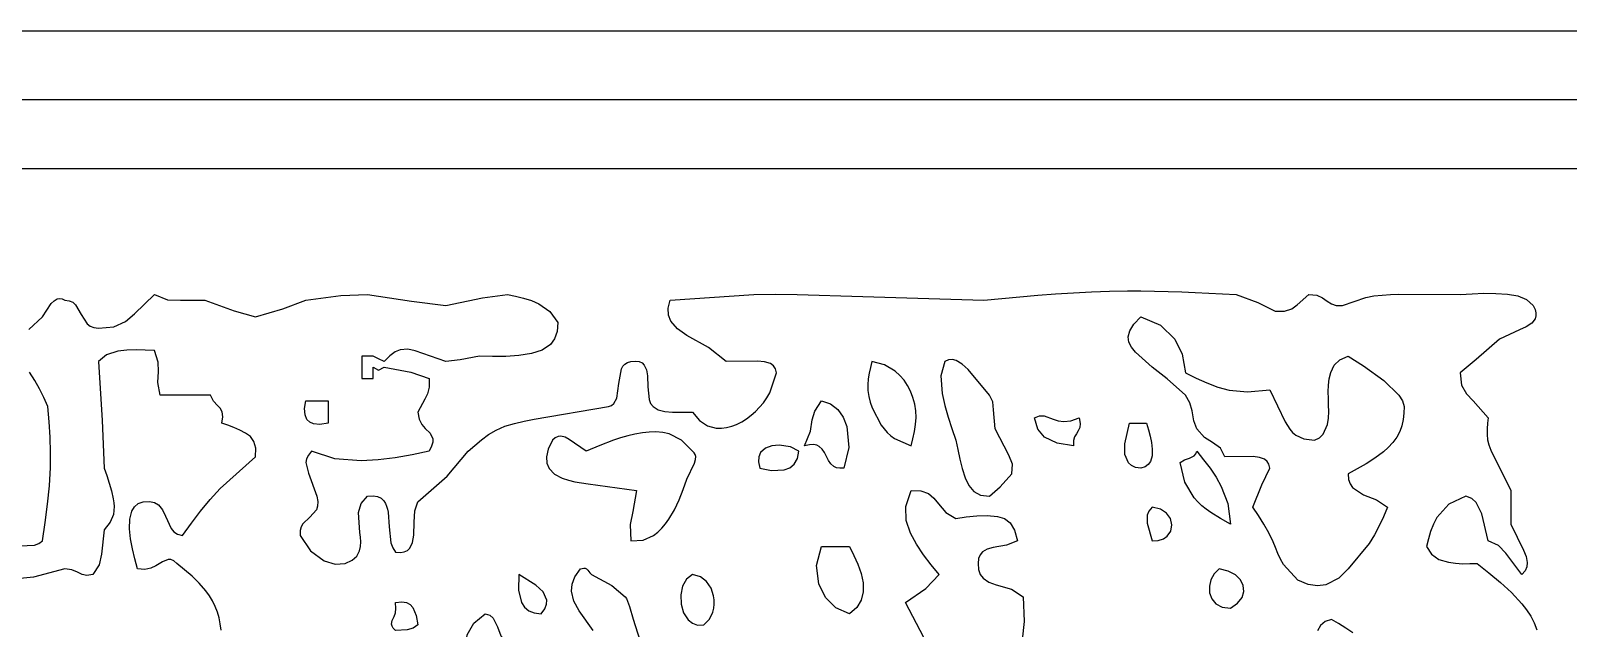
# Model space of a CAD drawing. Extents: x -1323 to 1705, y -706 to 926.
# Drawn here: x 273.78 to 318.38, y 61.28 to 78.62 of the extents above; entities that cross this region are included whole.
import ezdxf

# ---------------------------------------------------------------- set-up
doc = ezdxf.new("R2010")
doc.units = 0
doc.layers.add('CAMADA_1', color=7, linetype='CONTINUOUS')

msp = doc.modelspace()

# ---------------------------------------------------------------- linework, layer by layer
at = {"layer": 'CAMADA_1'}
for points in [[(230.5409, 26.6187), (230.5409, 78.6187), (360.5409, 78.6187), (360.5409, 26.6187), (230.5409, 26.6187)], [(358.5409, 28.6187), (358.5409, 76.6187), (232.5409, 76.6187), (232.5409, 28.6187), (358.5409, 28.6187)], [(356.5408, 30.6187), (234.5408, 30.6187), (234.5408, 74.6187), (356.5408, 74.6187), (356.5408, 30.6187)], [(307.2777, 68.0419), (306.7419, 68.5194), (306.3022, 68.8547), (305.827, 69.2934), (305.7081, 69.4399), (305.6338, 69.5809), (305.609, 69.7421), (305.6538, 69.9128), (305.7745, 70.1016), (305.9771, 70.3175), (306.5502, 70.0714), (306.9668, 69.6687), (307.177, 69.235), (307.2777, 68.692), (307.585, 68.5408), (307.8953, 68.4002), (308.2118, 68.281), (308.5375, 68.1938), (309.0763, 68.1418), (309.7161, 68.2044), (310.1633, 67.2698), (310.2275, 67.162), (310.2979, 67.0592), (310.3776, 66.9655), (310.4695, 66.8851), (310.7043, 66.7744), (311.0167, 66.7414), (311.1638, 66.8099), (311.2709, 66.9112), (311.3898, 67.1932), (311.4187, 67.3794), (311.4277, 67.5669), (311.4244, 67.7559), (311.4165, 67.9462), (311.4115, 68.1401), (311.4169, 68.333), (311.4397, 68.5226), (311.4872, 68.7065), (311.588, 68.9106), (311.7513, 69.072), (311.9918, 69.1798), (312.4322, 68.8974), (313.026, 68.4686), (313.4603, 68.0421), (313.5658, 67.8761), (313.6174, 67.7166), (313.6045, 67.5267), (313.584, 67.3398), (313.5484, 67.1588), (313.4901, 66.9867), (313.4017, 66.8226), (313.2882, 66.6705), (313.156, 66.5301), (313.0117, 66.4011), (312.7694, 66.2179), (312.5163, 66.0556), (312.2559, 65.9073), (311.9918, 65.766), (312.0039, 65.602), (312.0474, 65.4693), (312.1172, 65.3631), (312.4366, 65.154), (312.8181, 65.0072), (313.1297, 64.7907), (313.0129, 64.5188), (312.8904, 64.2506), (312.7562, 63.99), (312.6047, 63.7407), (311.9918, 63.0024), (311.7215, 62.7372), (311.344, 62.5433), (311.1029, 62.5112), (310.8312, 62.5501), (310.5289, 62.6773), (310.1149, 63.1323), (310.0263, 63.2886), (309.9515, 63.4541), (309.883, 63.6239), (309.8132, 63.7934), (309.6867, 64.0542), (309.5433, 64.3051), (309.3886, 64.5496), (309.2283, 64.7907), (309.4832, 65.446), (309.7161, 65.9286), (309.6923, 66.0402), (309.6414, 66.1247), (309.5668, 66.1855), (309.4183, 66.2403), (309.2365, 66.2618), (308.4156, 66.2536), (308.2928, 66.5114), (308.0524, 66.6717), (307.8259, 66.8214), (307.6028, 67.0663), (307.5162, 67.3012), (307.464, 67.5906), (307.4, 67.8256), (307.2777, 68.0419)], [(299.312, 66.5788), (299.3653, 66.7825), (299.4121, 66.9867), (299.4458, 67.1919), (299.4601, 67.3986), (299.451, 67.5929), (299.42, 67.7862), (299.3679, 67.976), (299.2956, 68.1594), (299.2103, 68.3229), (299.1082, 68.4759), (298.9896, 68.6157), (298.8548, 68.7395), (298.5423, 68.9238), (298.1742, 69.0172), (298.1324, 68.8506), (298.0956, 68.6838), (298.0687, 68.5162), (298.0565, 68.3477), (298.063, 68.1775), (298.0872, 68.0077), (298.1272, 67.8401), (298.1807, 67.6764), (298.4456, 67.1729), (298.5294, 67.0637), (298.6214, 66.9616), (298.7219, 66.869), (298.831, 66.7886), (299.312, 66.5788)], [(301.5881, 68.0419), (300.9658, 68.7872), (300.7956, 68.9441), (300.6242, 69.0483), (300.5104, 69.0785), (300.398, 69.0701), (300.2875, 69.0172), (300.1728, 68.6034), (300.215, 68.0914), (300.2959, 67.7458), (300.3927, 67.4071), (300.5, 67.0731), (300.6126, 66.7414), (300.6666, 66.4639), (300.7264, 66.1881), (300.7979, 65.9158), (300.8867, 65.6486), (300.9893, 65.4259), (301.1317, 65.253), (301.327, 65.1447), (301.5881, 65.1157), (301.8929, 65.383), (302.2382, 65.766), (302.2578, 66.0408), (302.1447, 66.303), (301.7504, 67.0663), (301.703, 67.6223), (301.6892, 67.8539), (301.5881, 68.0419)], [(282.406, 67.229), (282.1681, 67.195), (281.9807, 67.2114), (281.869, 67.2599), (281.7885, 67.3396), (281.7333, 67.4752), (281.7224, 67.6551), (281.7558, 67.8792), (282.406, 67.8792), (282.406, 67.229)], [(296.2235, 66.5788), (296.3921, 67), (296.4457, 67.3283), (296.5192, 67.5814), (296.7113, 67.8792), (296.9746, 67.7912), (297.1851, 67.6273), (297.3432, 67.4033), (297.4493, 67.1346), (297.5069, 66.5267), (297.3614, 65.9286), (297.2437, 65.9226), (297.1478, 65.9384), (297.0703, 65.9725), (296.9811, 66.051), (296.9147, 66.1522), (296.8598, 66.265), (296.8046, 66.3783), (296.7387, 66.4804), (296.6515, 66.5597), (296.5751, 66.5951), (296.4806, 66.6123), (296.3644, 66.608), (296.2235, 66.5788)], [(302.8887, 67.3916), (303.0412, 67.4446), (303.1759, 67.4423), (303.433, 67.3521), (303.5761, 67.3044), (303.7429, 67.2816), (303.9437, 67.304), (304.1889, 67.3916), (304.2186, 67.2254), (304.2051, 67.1023), (304.1636, 67.0073), (304.1094, 66.9251), (304.0555, 66.8359), (304.022, 66.7263), (304.0265, 66.5788), (303.5506, 66.6491), (303.1824, 66.8271), (302.9869, 67.0607), (302.8887, 67.3916)], [(291.3468, 65.2783), (291.2408, 64.669), (291.1653, 64.2892), (291.1841, 63.8151), (291.5427, 63.8423), (291.8408, 63.9714), (291.9711, 64.0694), (292.0881, 64.1835), (292.1932, 64.3096), (292.2878, 64.444), (292.4481, 64.7195), (292.5828, 65.0074), (292.7005, 65.3034), (292.8096, 65.6035), (293.0315, 66.0707), (293.0616, 66.1751), (293.0668, 66.2692), (293.0527, 66.325), (293.0219, 66.3743), (292.9723, 66.4163), (292.6532, 66.7379), (292.2992, 66.9183), (292.1085, 66.9618), (291.9129, 66.9789), (291.7152, 66.9747), (291.5181, 66.954), (291.3047, 66.9173), (291.0949, 66.8684), (290.8883, 66.809), (290.6843, 66.741), (290.282, 66.5856), (289.8839, 66.4163), (289.3961, 66.7581), (289.2771, 66.8249), (289.1569, 66.8545), (289.0755, 66.846), (288.9928, 66.8098), (288.9084, 66.7414), (288.7904, 66.4796), (288.7395, 66.2574), (288.749, 66.0709), (288.8122, 65.9169), (288.9668, 65.7568), (289.188, 65.6386), (289.3721, 65.5762), (289.5615, 65.5309), (289.7543, 65.4971), (289.9486, 65.4692), (291.3468, 65.2783)], [(305.9771, 65.9286), (305.8272, 65.949), (305.7097, 66.0004), (305.6218, 66.0784), (305.5158, 66.3275), (305.5088, 66.6366), (305.6522, 67.229), (306.1398, 67.229), (306.1964, 67.0432), (306.2473, 66.8567), (306.2869, 66.6685), (306.3095, 66.478), (306.3054, 66.2848), (306.2573, 66.119), (306.1943, 66.0309), (306.1022, 65.966), (305.9771, 65.9286)], [(294.923, 65.9286), (295.265, 65.8549), (295.6296, 65.8767), (295.7918, 65.9399), (295.9254, 66.0465), (296.0189, 66.2031), (296.0608, 66.4163), (295.812, 66.544), (295.4902, 66.5952), (295.2746, 66.576), (295.0863, 66.5063), (294.949, 66.3796), (294.8976, 66.2601), (294.8866, 66.1104), (294.923, 65.9286)], [(307.6028, 66.4163), (307.7976, 66.1718), (307.9854, 65.9231), (308.1591, 65.6658), (308.3118, 65.3956), (308.4982, 64.9026), (308.5783, 64.3029), (308.2869, 64.4656), (308.0065, 64.6397), (307.8737, 64.7344), (307.7477, 64.8363), (307.6298, 64.9466), (307.5214, 65.0668), (307.2562, 65.5171), (307.115, 66.0911), (307.2406, 66.1688), (307.3923, 66.2204), (307.5271, 66.2887), (307.575, 66.3424), (307.6028, 66.4163)], [(306.3022, 63.8151), (306.4836, 63.8275), (306.6302, 63.8751), (306.7422, 63.951), (306.8472, 64.1035), (306.8781, 64.2816), (306.8371, 64.4624), (306.7261, 64.6229), (306.5472, 64.74), (306.3022, 64.7907), (306.2088, 64.6771), (306.1608, 64.5635), (306.164, 64.3315), (306.3022, 63.8151)], [(297.5241, 63.6526), (297.6546, 63.397), (297.7724, 63.1384), (297.8647, 62.874), (297.9189, 62.6009), (297.922, 62.3402), (297.8647, 62.0978), (297.7358, 61.8822), (297.5241, 61.702), (297.1328, 61.8723), (296.832, 62.1727), (296.639, 62.5665), (296.5739, 63.1005), (296.7113, 63.6526), (297.5241, 63.6526)], [(308.2528, 63.0024), (308.1075, 62.8635), (308.0106, 62.6906), (307.9646, 62.5004), (307.9716, 62.3092), (308.0342, 62.1336), (308.1546, 61.9899), (308.3351, 61.8947), (308.5783, 61.8645), (308.7843, 62.0061), (308.9122, 62.1703), (308.9657, 62.3459), (308.9488, 62.5216), (308.8652, 62.6863), (308.7188, 62.8289), (308.5134, 62.938), (308.2528, 63.0024)], [(287.9329, 62.8399), (287.9244, 62.3844), (288.0125, 62.0254), (288.101, 61.8904), (288.2234, 61.7892), (288.383, 61.7253), (288.5833, 61.702), (288.6849, 61.8447), (288.7373, 61.9762), (288.747, 62.0973), (288.6442, 62.3354), (288.427, 62.5328), (287.9329, 62.8399)], [(292.9723, 62.8399), (292.7958, 62.7104), (292.6821, 62.5032), (292.6308, 62.2494), (292.6415, 61.9805), (292.7139, 61.7274), (292.8477, 61.5217), (292.9707, 61.4262), (293.1205, 61.3748), (293.2974, 61.3768), (293.4625, 61.542), (293.5642, 61.7504), (293.5917, 61.8661), (293.6044, 61.9843), (293.6025, 62.103), (293.5864, 62.2203), (293.5118, 62.4439), (293.3829, 62.6342), (293.2023, 62.7726), (292.9723, 62.8399)], [(284.3566, 62.0271), (284.5388, 62.0467), (284.6804, 62.0256), (284.7873, 61.9699), (284.8654, 61.8854), (284.9585, 61.6534), (285.007, 61.3768), (284.8675, 61.2887), (284.6937, 61.2348), (284.3566, 61.2142), (284.2943, 61.2855), (284.2573, 61.3462), (284.2415, 61.3992), (284.261, 61.5062), (284.3185, 61.6238), (284.3544, 61.7249), (284.3718, 61.8559), (284.3566, 62.0271)], [(286.6327, 60.0764), (286.4574, 60.4142), (286.3945, 60.7578), (286.4404, 61.088), (286.6291, 61.4334), (286.9578, 61.702), (287.097, 61.6584), (287.194, 61.5727), (287.3128, 61.3258), (287.4166, 61.0638), (287.6078, 60.8893), (287.5078, 60.7408), (287.4038, 60.5956), (287.2918, 60.4568), (287.1679, 60.3277), (286.9392, 60.1632), (286.6327, 60.0764)]]:
    msp.add_lwpolyline(points, close=True, dxfattribs=at)
for points in [[(273.7248, 69.947), (274.1155, 70.3175), (274.373, 70.702), (274.4534, 70.7864), (274.5443, 70.8403), (274.6117, 70.8529), (274.6853, 70.8425), (274.7658, 70.8053), (274.895, 70.7857), (274.9971, 70.7387), (275.0775, 70.67), (275.2441, 70.3898), (275.4154, 70.1139), (275.4994, 70.0489), (275.6061, 70.0066), (275.741, 69.9926), (276.1877, 70.0314), (276.5231, 70.1814), (276.7883, 70.4019), (277.3667, 70.9678), (277.7417, 70.8075), (278.1254, 70.806), (278.8297, 70.8053), (279.6772, 70.4904), (280.2927, 70.3175), (281.0889, 70.5502), (281.7558, 70.8053), (282.7687, 70.9332), (283.5438, 70.9678), (284.8199, 70.7705), (285.8199, 70.6428), (286.8864, 70.8723), (287.6078, 70.9678), (287.8433, 70.9189), (288.0757, 70.8622), (288.302, 70.7896), (288.5192, 70.6933), (288.8333, 70.4684), (289.0711, 70.155), (289.0467, 69.8913), (288.9735, 69.6812), (288.8571, 69.5183), (288.6139, 69.3497), (288.3053, 69.2533), (287.9327, 69.1948), (287.5558, 69.1707), (287.1761, 69.1695), (286.795, 69.1798), (286.2318, 69.0714), (285.8199, 69.0172), (284.9254, 69.332), (284.7134, 69.3814), (284.4968, 69.3638), (284.3477, 69.3013), (284.1929, 69.1885), (284.0315, 69.0172), (283.8688, 69.0984), (283.7066, 69.1798), (283.3815, 69.1798), (283.3815, 68.5295), (283.7066, 68.5295), (283.7066, 68.8547), (283.8688, 68.7733), (284.0315, 68.8547), (284.8034, 68.7163), (285.3321, 68.5295), (285.3391, 68.2796), (285.2887, 68.0872), (285.2044, 67.9288), (285.007, 67.5541), (285.0422, 67.3475), (285.1196, 67.1961), (285.2189, 67.0815), (285.3644, 66.9382), (285.4449, 66.7743), (285.4418, 66.6785), (285.4063, 66.561), (285.3321, 66.4163), (284.8418, 66.318), (284.3501, 66.2309), (283.8558, 66.1662), (283.3575, 66.1349), (282.5953, 66.1949), (281.9182, 66.4163), (281.83, 66.3049), (281.7788, 66.1971), (281.759, 66.0917), (281.8328, 65.7824), (282.0809, 65.1157), (282.1061, 64.9551), (282.0999, 64.8258), (282.0682, 64.7221), (281.8778, 64.5059), (281.6671, 64.3102), (281.6196, 64.2223), (281.593, 64.1135), (281.5931, 63.9779), (281.8952, 63.5252), (282.2875, 63.2424), (282.6069, 63.1459), (282.8937, 63.1651), (283.0996, 63.2565), (283.2347, 63.3779), (283.3122, 63.5241), (283.3428, 63.6536), (283.351, 63.7878), (283.3436, 63.9243), (283.3276, 64.0608), (283.2885, 64.6373), (283.3575, 64.8974), (283.5438, 65.1157), (283.706, 65.1255), (283.8367, 65.1039), (283.9396, 65.0543), (284.0181, 64.9804), (284.0661, 64.9063), (284.1011, 64.8244), (284.1258, 64.7373), (284.143, 64.6482), (284.1771, 64.225), (284.2258, 63.7616), (284.2761, 63.6109), (284.3566, 63.4902), (284.4988, 63.48), (284.6136, 63.4972), (284.704, 63.5389), (284.773, 63.602), (284.855, 63.7685), (284.8914, 63.9807), (284.9038, 64.359), (284.9232, 64.6885), (285.007, 64.9532), (285.852, 65.6948), (286.47, 66.4163), (286.6614, 66.5878), (286.8566, 66.7521), (287.0594, 66.9018), (287.2734, 67.0297), (287.5339, 67.1428), (287.8087, 67.2273), (288.0924, 67.2922), (288.3799, 67.3466), (290.5339, 67.7166), (290.6236, 67.7489), (290.6925, 67.802), (290.78, 67.9584), (290.8401, 68.386), (290.9097, 68.8042), (290.9514, 68.8843), (291.009, 68.9485), (291.0855, 68.9938), (291.1841, 69.0172), (291.3201, 69.0314), (291.428, 69.0173), (291.5112, 68.9786), (291.5728, 68.9182), (291.6371, 68.7776), (291.6655, 68.6011), (291.6755, 68.2893), (291.7119, 67.916), (291.7584, 67.8016), (291.8345, 67.7166), (291.9796, 67.619), (292.1709, 67.5675), (292.3948, 67.5486), (292.9723, 67.5541), (293.1794, 67.3071), (293.4122, 67.155), (293.663, 67.088), (293.8129, 67.0844), (293.9627, 67.1037), (294.1098, 67.1424), (294.2517, 67.1972), (294.4009, 67.2733), (294.5415, 67.363), (294.6741, 67.4644), (294.7997, 67.5755), (294.9208, 67.697), (295.0326, 67.8267), (295.1322, 67.9646), (295.2165, 68.111), (295.4108, 68.692), (295.38, 68.8104), (295.3191, 68.8985), (295.2321, 68.9604), (295.0615, 69.0134), (294.8551, 69.0305), (293.9478, 69.0172), (293.4349, 69.4233), (292.8075, 69.7738), (292.5378, 69.967), (292.344, 70.1929), (292.2739, 70.3695), (292.2632, 70.572), (292.3223, 70.8053), (294.7498, 70.9671), (295.3812, 70.974), (296.0129, 70.9661), (296.6448, 70.9488), (297.2768, 70.9275), (301.4254, 70.8053), (301.9453, 70.8527), (302.4652, 70.8987), (302.9852, 70.942), (303.5053, 70.9813), (304.0254, 71.0152), (304.5457, 71.0424), (305.0661, 71.0615), (305.5866, 71.0713), (305.9807, 71.0718), (306.3748, 71.067), (306.769, 71.0575), (307.1633, 71.0442), (307.5576, 71.0278), (307.9519, 71.0091), (308.3462, 70.9888), (308.7406, 70.9678), (309.3666, 70.7361), (309.8785, 70.4802), (310.1474, 70.4845), (310.3527, 70.5522), (310.5157, 70.6624), (310.854, 70.9678), (311.079, 70.9503), (311.2449, 70.8733), (311.3867, 70.7724), (311.5044, 70.6993), (311.6462, 70.6505), (311.8295, 70.6428), (312.5055, 70.8766), (312.7403, 70.9225), (312.9789, 70.9509), (313.2198, 70.9666), (313.4617, 70.9747), (315.243, 70.9678), (315.5861, 70.9871), (315.9287, 70.9996), (316.2703, 70.9985), (316.6104, 70.9772), (316.9153, 70.9278), (317.169, 70.8221), (317.3564, 70.6428), (317.4113, 70.5304), (317.4381, 70.4307), (317.4393, 70.3424), (317.4178, 70.2642), (317.3174, 70.1337), (317.1588, 70.0288), (316.9639, 69.9397), (316.3809, 69.6675), (315.6997, 69.0774), (315.243, 68.692), (315.2821, 68.3367), (315.4199, 68.0801), (315.6145, 67.8802), (316.0558, 67.3916), (316.035, 67.2287), (316.0204, 67.0669), (316.0185, 66.9072), (316.0354, 66.7507), (316.0748, 66.5996), (316.1322, 66.4518), (316.201, 66.3063), (316.2745, 66.1622), (316.7063, 65.2783), (316.7099, 64.7203), (316.7063, 64.3029), (317.0779, 63.5494), (317.1548, 63.3655), (317.1859, 63.1852), (317.1714, 63.0677), (317.1218, 62.9524), (317.0313, 62.8399), (316.5621, 63.463), (316.3537, 63.6838), (316.0558, 63.8151), (315.869, 64.6038), (315.7082, 64.9306), (315.5792, 65.0454), (315.4057, 65.1157), (314.9152, 64.878), (314.5656, 64.4994), (314.4625, 64.301), (314.384, 64.0912), (314.3218, 63.8738), (314.2679, 63.6526), (314.408, 63.4288), (314.6237, 63.2805), (314.9021, 63.1946), (315.1064, 63.1661), (315.3131, 63.1557), (315.5215, 63.1573), (315.7307, 63.1651), (316.0753, 62.894), (316.4122, 62.614), (316.7338, 62.3158), (317.0325, 61.9906), (317.169, 61.8162), (317.2908, 61.6321), (317.3907, 61.4377), (317.4615, 61.2321)], [(279.2981, 61.2301), (279.2742, 61.4073), (279.241, 61.5818), (279.1941, 61.7526), (279.1307, 61.9166), (279.0517, 62.0747), (278.9592, 62.226), (278.8556, 62.3698), (278.6667, 62.5887), (278.46, 62.7903), (278.2414, 62.9806), (278.0169, 63.1651), (277.9275, 63.2385), (277.845, 63.2744), (277.7673, 63.2794), (277.5966, 63.2109), (277.4098, 63.0926), (277.2629, 63.0225), (277.0887, 62.9851), (276.8789, 63.0024), (276.8006, 63.2918), (276.7301, 63.5821), (276.6755, 63.8743), (276.6445, 64.1694), (276.6489, 64.4459), (276.707, 64.6805), (276.7827, 64.8049), (276.8927, 64.8976), (277.0415, 64.9532), (277.2254, 64.9611), (277.3689, 64.9284), (277.479, 64.8624), (277.5977, 64.7168), (277.6826, 64.5377), (277.8502, 64.1769), (277.9322, 64.0829), (278.0395, 64.0141), (278.1794, 63.9779), (278.4403, 64.3307), (278.7066, 64.6785), (278.9834, 65.0163), (279.2763, 65.3389), (280.2927, 66.2536), (280.3037, 66.5085), (280.252, 66.7007), (280.1498, 66.8423), (280.0096, 66.9459), (279.8447, 67.0338), (279.6729, 67.1071), (279.4964, 67.1705), (279.3175, 67.229), (279.347, 67.4178), (279.3277, 67.5578), (279.2739, 67.6633), (279.1997, 67.7486), (279.0761, 67.8754), (278.9922, 68.0419), (277.5291, 68.0419), (277.4599, 68.4149), (277.4805, 68.7326), (277.4711, 69.0037), (277.3667, 69.3423), (277.1001, 69.3546), (276.8335, 69.3594), (276.5665, 69.3494), (276.2993, 69.3172), (275.9737, 69.2136), (275.741, 69.0172), (275.8455, 67.3125), (275.9036, 65.9286), (275.981, 65.7101), (276.0538, 65.4899), (276.1173, 65.2663), (276.1667, 65.0376), (276.1837, 64.9246), (276.193, 64.8112), (276.1912, 64.6984), (276.1748, 64.5872), (276.0834, 64.3631), (275.9036, 64.1405), (275.833, 63.4284), (275.7673, 63.122), (275.5785, 62.8399), (275.4088, 62.8146), (275.2675, 62.8452), (275.1368, 62.9045), (274.9715, 62.9745), (274.7658, 63.0024), (273.8617, 62.767), (273.4717, 62.7289)], [(273.4645, 63.6737), (273.8868, 63.6951), (274.0169, 63.7393), (274.1155, 63.8151), (274.1953, 64.3465), (274.2667, 64.8782), (274.3215, 65.4104), (274.3514, 65.9435), (274.353, 66.3861), (274.3375, 66.8293), (274.3105, 67.2728), (274.2779, 67.7166), (274.1593, 67.9724), (274.0349, 68.2254), (273.899, 68.4727), (273.746, 68.7115)], [(299.793, 60.8108), (299.1498, 62.0271), (299.7459, 62.4323), (300.1248, 62.8399), (299.8919, 63.1254), (299.6693, 63.4168), (299.4671, 63.72), (299.2957, 64.0409), (299.17, 64.4072), (299.1619, 64.816), (299.312, 65.2783), (299.5999, 65.2702), (299.814, 65.1885), (299.9773, 65.056), (300.1127, 64.8955), (300.3243, 64.6422), (300.6126, 64.4654), (300.9152, 64.5102), (301.2173, 64.5428), (301.5187, 64.5512), (301.8189, 64.523), (302.0245, 64.4646), (302.1904, 64.3395), (302.3161, 64.1292), (302.401, 63.8151), (302.0777, 63.6914), (301.6945, 63.6275), (301.5206, 63.5779), (301.3801, 63.4949), (301.3127, 63.4133), (301.2722, 63.3049), (301.2631, 63.1651), (301.2723, 62.9846), (301.3207, 62.8435), (301.402, 62.7352), (301.5719, 62.6205), (301.7798, 62.544), (302.2243, 62.4194), (302.5632, 62.1896), (302.5917, 61.4737), (302.531, 60.9415)], [(290.0906, 61.2129), (289.688, 61.7889), (289.5351, 62.0715), (289.4645, 62.3621), (289.4818, 62.5646), (289.5637, 62.7772), (289.7212, 63.0024), (289.773, 63.0202), (289.8175, 63.0266), (289.8553, 63.0232), (289.9015, 63.0037), (289.938, 62.972), (289.9995, 62.8867), (290.0218, 62.8587), (290.0462, 62.8399), (290.6337, 62.5212), (291.0217, 62.1896), (291.0562, 62.141), (291.0904, 62.0694), (291.145, 61.9166), (291.2517, 61.5471), (291.5095, 60.7267)], [(312.1232, 61.1489), (311.9236, 61.287), (311.7158, 61.4156), (311.504, 61.5395), (311.325, 61.4748), (311.1928, 61.3631), (311.1011, 61.2111)]]:
    msp.add_lwpolyline(points, dxfattribs=at)

doc.saveas('drawing.dxf')
